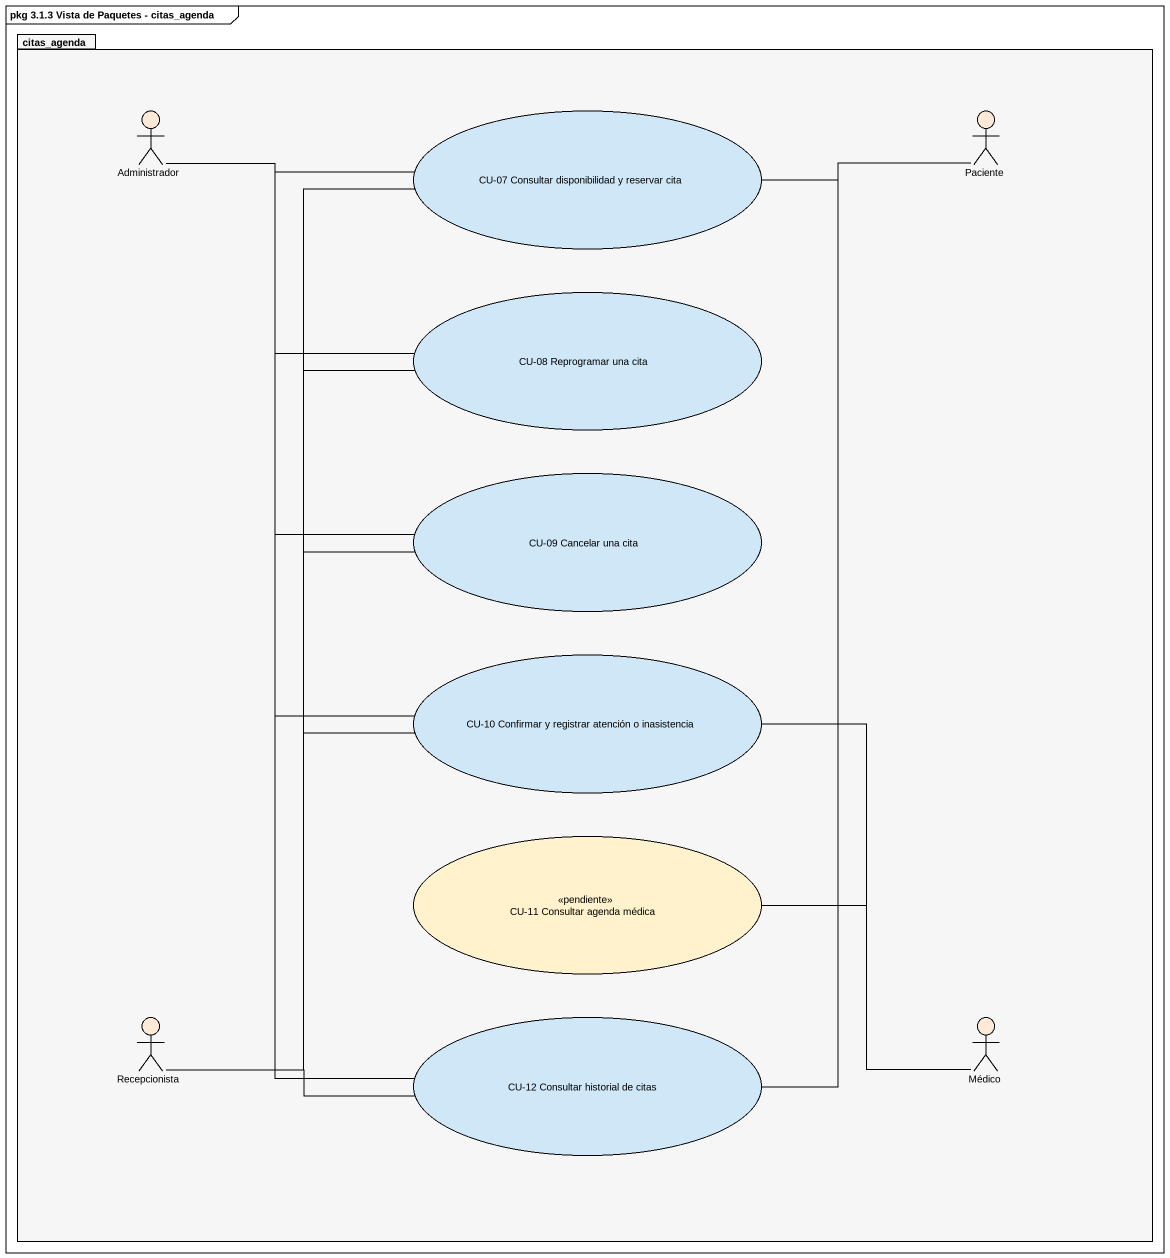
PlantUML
@startuml
mainframe pkg 3.1.3 Vista de Paquetes - citas_agenda
package citas_agenda #F6F6F6 {
  actor Administrador #FFEAD7
  usecase "CU-07 Consultar disponibilidad y reservar cita" as CU_07_Consultar #CFE7F7
  actor Paciente #FFEAD7
  usecase "CU-08 Reprogramar una cita" as CU_08_Reprogramar_una_cita #CFE7F7
  usecase "CU-09 Cancelar una cita" as CU_09_Cancelar_una_cita #CFE7F7
  usecase "CU-10 Confirmar y registrar atención o inasistencia" as CU_10_Confirmar_y_registrar #CFE7F7
  usecase "CU-11 Consultar agenda médica" as CU_11_Consultar_agenda <<pendiente>> #FFF2CC
  actor Recepcionista #FFEAD7
  usecase "CU-12 Consultar historial de citas" as CU_12_Consultar_historial #CFE7F7
  actor Médico #FFEAD7
}
Administrador -right- CU_07_Consultar
Administrador -right- CU_08_Reprogramar_una_cita
Administrador -- CU_09_Cancelar_una_cita
Administrador -- CU_10_Confirmar_y_registrar
Administrador -- CU_12_Consultar_historial
Paciente -left- CU_07_Consultar
Paciente -- CU_12_Consultar_historial
Recepcionista -up- CU_07_Consultar
Recepcionista -up- CU_08_Reprogramar_una_cita
Recepcionista -up- CU_09_Cancelar_una_cita
Recepcionista -up- CU_10_Confirmar_y_registrar
Recepcionista -right- CU_12_Consultar_historial
Médico -up- CU_10_Confirmar_y_registrar
Médico -left- CU_11_Consultar_agenda
@enduml
